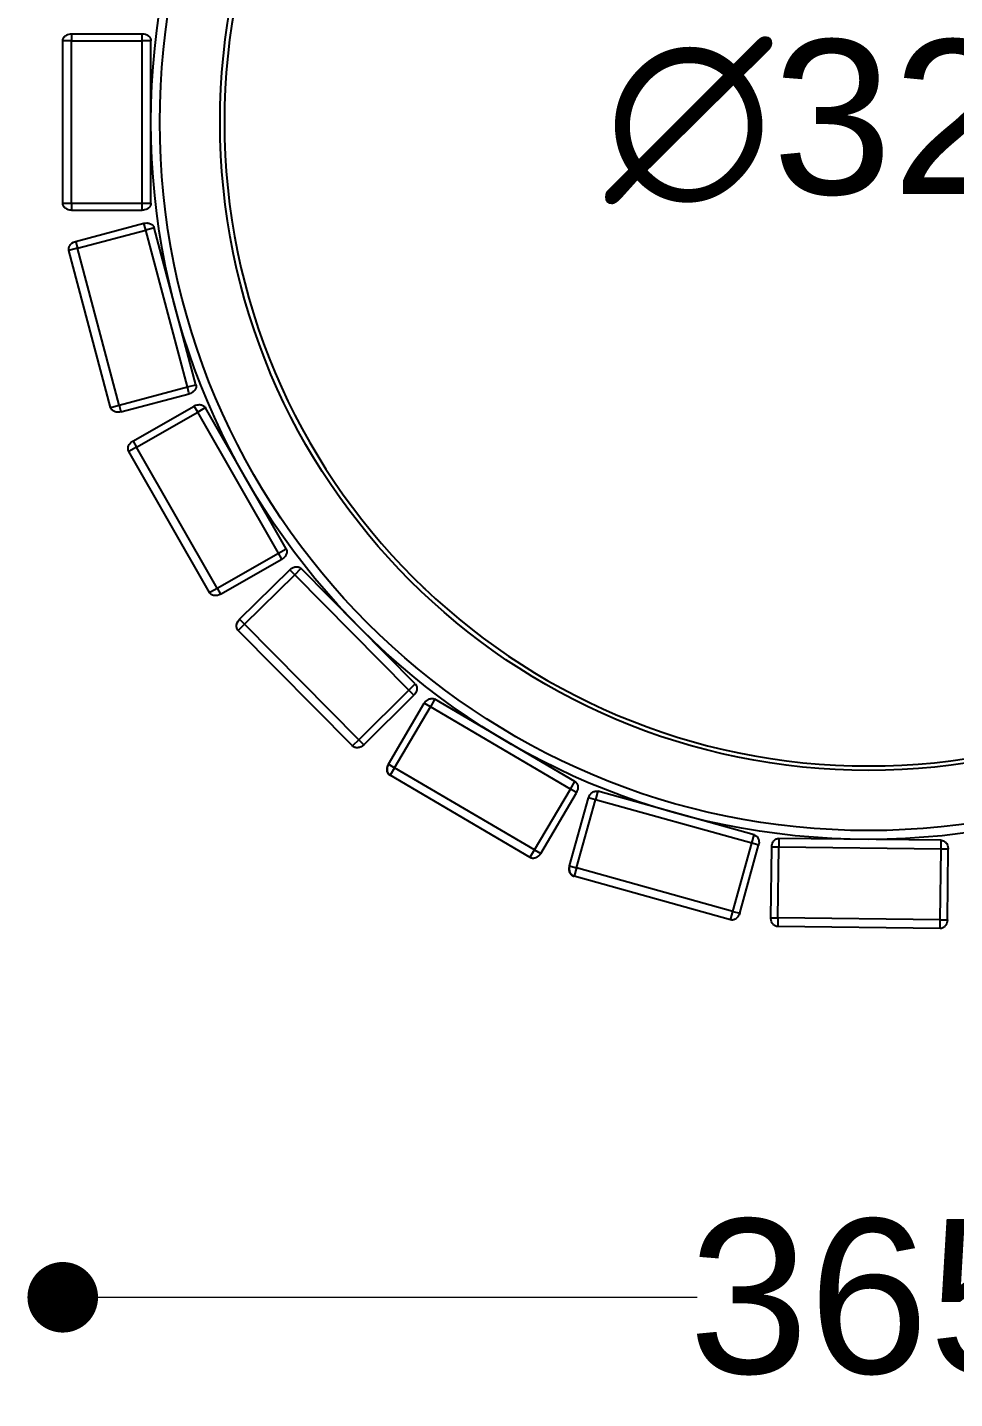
# Model space of a CAD drawing. Header units: millimetres. Extents: x 11868 to 14334, y 16216 to 19238.
# Drawn here: x 12277.3 to 12487.4, y 17798.6 to 18109.5 of the extents above; entities that cross this region are included whole.
import ezdxf

# ---------------------------------------------------------------- set-up
doc = ezdxf.new("R2010")
doc.units = ezdxf.units.MM
doc.header["$LTSCALE"] = 3
doc.styles.get("Standard").update_dxf_attribs({"font": 'arial.ttf'})
doc.dimstyles.new('MATEUSZ', dxfattribs={"dimtxt": 35, "dimasz": 16, "dimexe": 0.18, "dimexo": 0.0625, "dimgap": 0.09, "dimtad": 0, "dimdec": 0, "dimdsep": 46, "dimtxsty": 'Standard', "dimblk": 'DOT', "dimcen": 0.09, "dimse1": 1, "dimse2": 1, "dimadec": 0, "dimazin": 0, "dimtfac": 1, "dimtdec": 0, "dimtofl": 0, "dimtmove": 0, "dimatfit": 3, "dimfxl": 1, "dimtolj": 1, "dimtzin": 0, "dimlwd": 9, "dimlwe": 9, "dimarcsym": 0})

# ---------------------------------------------------------------- blocks, each defined once
blk = doc.blocks.new('_Dot')
at = {"color": 0, "linetype": 'ByBlock', "lineweight": -2}
blk.add_line((-0.5, 0), (-1, 0), dxfattribs=at)
at = {"color": 0, "linetype": 'ByBlock', "const_width": 0.5}
blk.add_lwpolyline([(-0.25, 0, 1), (0.25, 0, 1)], format="xyb", close=True, dxfattribs=at)
blk = doc.blocks.new('*D29')
at = {"color": 0, "lineweight": 9, "transparency": 16777216}
for p, q in [((12301.26, 17821.58), (12429.02, 17821.58)), ((12634.54, 17821.58), (12506.77, 17821.58))]:
    blk.add_line(p, q, dxfattribs=at)
at = {"layer": 'Defpoints', "color": 0, "transparency": 16777216}
for p in [(12285.26, 18106.43), (12650.54, 18106.43), (12650.54, 17821.58)]:
    blk.add_point(p, dxfattribs=at)
at = {"color": 0, "lineweight": 9, "transparency": 16777216, "xscale": 16, "yscale": 16, "zscale": 16, "rotation": 180}
blk.add_blockref('_Dot', (12285.26, 17821.58), dxfattribs=at)
at = {"color": 0, "lineweight": 9, "transparency": 16777216, "xscale": 16, "yscale": 16, "zscale": 16}
blk.add_blockref('_Dot', (12650.54, 17821.58), dxfattribs=at)
at = {"color": 0, "transparency": 16777216, "insert": (12467.9, 17821.58), "char_height": 35, "attachment_point": 5}
blk.add_mtext('\\A1;365', dxfattribs=at)
blk = doc.blocks.new('*D31')
at = {"color": 0, "lineweight": 9, "transparency": 16777216}
blk.add_line((12525.82, 18088.03), (12614.54, 18088.03), dxfattribs=at)
at = {"layer": 'Defpoints', "color": 0, "transparency": 16777216}
for p in [(12305.26, 18088.03), (12630.54, 18088.03)]:
    blk.add_point(p, dxfattribs=at)
at = {"color": 0, "lineweight": 9, "transparency": 16777216, "xscale": 16, "yscale": 16, "zscale": 16}
blk.add_blockref('_Dot', (12630.54, 18088.03), dxfattribs=at)
at = {"color": 0, "transparency": 16777216, "insert": (12467.9, 18088.03), "char_height": 35, "attachment_point": 5}
blk.add_mtext('\\A1;∅325', dxfattribs=at)

msp = doc.modelspace()

# ---------------------------------------------------------------- linework, layer by layer
for p, q in [((12287.26, 18108.03), (12303.26, 18108.03)), ((12285.26, 18069.63), (12285.26, 18106.43)), ((12287.26, 18069.63), (12287.26, 18106.43)), ((12287.26, 18106.43), (12303.26, 18106.43)), ((12303.26, 18069.63), (12303.26, 18106.43)), ((12305.26, 18069.63), (12305.26, 18106.43)), ((12287.26, 18069.63), (12303.26, 18069.63)), ((12287.26, 18068.03), (12303.26, 18068.03)), ((12288.18, 18060.96), (12303.64, 18065.07)), ((12315.44, 18028.47), (12305.99, 18064.03)), ((12288.59, 18059.41), (12304.06, 18063.52)), ((12313.51, 18027.96), (12304.06, 18063.52)), ((12296.11, 18023.33), (12286.66, 18058.9)), ((12298.05, 18023.84), (12288.59, 18059.41)), ((12298.05, 18023.84), (12313.51, 18027.96)), ((12298.46, 18022.3), (12313.92, 18026.41)), ((12301.17, 18015.7), (12315.06, 18023.64)), ((12301.96, 18014.31), (12315.85, 18022.25)), ((12334.12, 17990.31), (12315.85, 18022.25)), ((12335.86, 17991.3), (12317.59, 18023.25)), ((12320.23, 17982.37), (12301.96, 18014.31)), ((12318.5, 17981.37), (12300.23, 18013.32)), ((12320.23, 17982.37), (12334.12, 17990.31)), ((12321.03, 17980.98), (12334.92, 17988.92)), ((12325.34, 17975.29), (12336.73, 17986.54)), ((12365.14, 17960.63), (12339.27, 17986.81)), ((12326.47, 17974.16), (12337.85, 17985.4)), ((12363.71, 17959.23), (12337.85, 17985.4)), ((12352.33, 17947.98), (12326.47, 17974.16)), ((12350.91, 17946.57), (12325.05, 17972.75)), ((12352.33, 17947.98), (12363.71, 17959.23)), ((12353.46, 17946.84), (12364.84, 17958.09)), ((12359.09, 17942.46), (12367.2, 17956.25)), ((12360.47, 17941.65), (12368.58, 17955.44)), ((12400.3, 17936.78), (12368.58, 17955.44)), ((12401.31, 17938.51), (12369.59, 17957.16)), ((12391.18, 17921.27), (12359.45, 17939.92)), ((12392.19, 17922.99), (12360.47, 17941.65)), ((12392.19, 17922.99), (12400.3, 17936.78)), ((12393.57, 17922.18), (12401.68, 17935.97)), ((12400.14, 17919.39), (12404.43, 17934.8)), ((12401.68, 17918.96), (12405.97, 17934.38)), ((12441.42, 17924.5), (12405.97, 17934.38)), ((12441.96, 17926.42), (12406.51, 17936.3)), ((12437.13, 17909.08), (12441.42, 17924.5)), ((12438.67, 17908.65), (12442.96, 17924.07)), ((12484.34, 17925.18), (12447.55, 17925.62)), ((12445.73, 17907.64), (12445.92, 17923.64)), ((12447.33, 17907.63), (12447.52, 17923.62)), ((12484.32, 17923.18), (12447.52, 17923.62)), ((12484.13, 17907.18), (12484.32, 17923.18)), ((12485.73, 17907.16), (12485.92, 17923.16)), ((12437.13, 17909.08), (12401.68, 17918.96)), ((12436.59, 17907.16), (12401.14, 17917.04)), ((12484.1, 17905.18), (12447.31, 17905.63)), ((12484.13, 17907.18), (12447.33, 17907.63))]:
    msp.add_line(p, q)
for points in [[(12285.26, 18106.43, 0), (12285.26, 18106.58, 0), (12285.29, 18106.72, 0), (12285.33, 18106.87, 0), (12285.4, 18107.02, 0), (12285.48, 18107.17, 0), (12285.58, 18107.31, 0), (12285.7, 18107.44, 0), (12285.84, 18107.56, 0), (12286, 18107.67, 0), (12286.16, 18107.77, 0), (12286.34, 18107.85, 0), (12286.71, 18107.97, 0), (12286.99, 18108.02, 0), (12287.26, 18108.03, 0)], [(12287.26, 18108.03, 0), (12287.26, 18108.03, 0), (12287.26, 18108.03, 0), (12287.26, 18108.03, 0), (12287.26, 18108.03, 0), (12287.26, 18108.03, 0), (12287.26, 18108.03, 0), (12287.26, 18108.03, 0), (12287.26, 18108.03, 0), (12287.26, 18108.03, 0), (12287.26, 18108.03, 0), (12287.26, 18108.03, 0), (12287.26, 18108.03, 0), (12287.26, 18108.03, 0), (12287.26, 18108.02, 0), (12287.26, 18107.98, 0), (12287.26, 18107.83, 0), (12287.26, 18106.43, 0)], [(12303.26, 18106.43, 0), (12303.26, 18108.03, 0)], [(12303.26, 18108.03, 0), (12303.62, 18108, 0), (12303.99, 18107.92, 0), (12304.18, 18107.85, 0), (12304.35, 18107.77, 0), (12304.52, 18107.67, 0), (12304.67, 18107.56, 0), (12304.81, 18107.44, 0), (12304.93, 18107.31, 0), (12305.03, 18107.17, 0), (12305.12, 18107.02, 0), (12305.18, 18106.87, 0), (12305.22, 18106.72, 0), (12305.25, 18106.58, 0), (12305.26, 18106.43, 0)], [(12287.26, 18106.43, 0), (12285.26, 18106.43, 0)], [(12305.26, 18106.43, 0), (12305.26, 18106.43, 0), (12305.26, 18106.43, 0), (12305.26, 18106.43, 0), (12305.26, 18106.43, 0), (12305.26, 18106.43, 0), (12305.26, 18106.43, 0), (12305.26, 18106.43, 0), (12305.26, 18106.43, 0), (12305.26, 18106.43, 0), (12305.26, 18106.43, 0), (12305.26, 18106.43, 0), (12305.25, 18106.43, 0), (12305.24, 18106.43, 0), (12305.2, 18106.43, 0), (12305.01, 18106.43, 0), (12303.26, 18106.43, 0)], [(12287.26, 18068.03, 0), (12286.89, 18068.06, 0), (12286.52, 18068.14, 0), (12286.34, 18068.21, 0), (12286.16, 18068.29, 0), (12286, 18068.39, 0), (12285.84, 18068.5, 0), (12285.7, 18068.62, 0), (12285.58, 18068.76, 0), (12285.48, 18068.9, 0), (12285.4, 18069.04, 0), (12285.33, 18069.19, 0), (12285.29, 18069.34, 0), (12285.26, 18069.49, 0), (12285.26, 18069.63, 0)], [(12285.26, 18069.63, 0), (12285.26, 18069.63, 0), (12285.26, 18069.63, 0), (12285.26, 18069.63, 0), (12285.26, 18069.63, 0), (12285.26, 18069.63, 0), (12285.26, 18069.63, 0), (12285.26, 18069.63, 0), (12285.26, 18069.63, 0), (12285.26, 18069.63, 0), (12285.26, 18069.63, 0), (12285.26, 18069.63, 0), (12285.26, 18069.63, 0), (12285.26, 18069.63, 0), (12285.27, 18069.63, 0), (12285.32, 18069.63, 0), (12285.5, 18069.63, 0), (12287.26, 18069.63, 0)], [(12287.26, 18069.63, 0), (12287.26, 18068.03, 0)], [(12303.26, 18068.03, 0), (12303.26, 18068.03, 0), (12303.26, 18068.03, 0), (12303.26, 18068.03, 0), (12303.26, 18068.03, 0), (12303.26, 18068.03, 0), (12303.26, 18068.03, 0), (12303.26, 18068.03, 0), (12303.26, 18068.03, 0), (12303.26, 18068.03, 0), (12303.26, 18068.03, 0), (12303.26, 18068.03, 0), (12303.26, 18068.03, 0), (12303.26, 18068.03, 0), (12303.26, 18068.04, 0), (12303.26, 18068.08, 0), (12303.26, 18068.23, 0), (12303.26, 18069.63, 0)], [(12303.26, 18069.63, 0), (12305.26, 18069.63, 0)], [(12305.26, 18069.63, 0), (12305.25, 18069.49, 0), (12305.22, 18069.34, 0), (12305.18, 18069.19, 0), (12305.12, 18069.04, 0), (12305.03, 18068.9, 0), (12304.93, 18068.76, 0), (12304.81, 18068.62, 0), (12304.67, 18068.5, 0), (12304.52, 18068.39, 0), (12304.35, 18068.29, 0), (12304.18, 18068.21, 0), (12303.81, 18068.09, 0), (12303.53, 18068.05, 0), (12303.26, 18068.03, 0)], [(12303.64, 18065.07, 0), (12304, 18065.13, 0), (12304.38, 18065.15, 0), (12304.58, 18065.13, 0), (12304.77, 18065.1, 0), (12304.95, 18065.04, 0), (12305.13, 18064.98, 0), (12305.3, 18064.89, 0), (12305.45, 18064.8, 0), (12305.58, 18064.69, 0), (12305.7, 18064.57, 0), (12305.8, 18064.44, 0), (12305.88, 18064.31, 0), (12305.94, 18064.17, 0), (12305.99, 18064.03, 0)], [(12304.06, 18063.52, 0), (12303.64, 18065.07, 0)], [(12305.99, 18064.03, 0), (12305.99, 18064.03, 0), (12305.99, 18064.03, 0), (12305.99, 18064.03, 0), (12305.99, 18064.03, 0), (12305.99, 18064.03, 0), (12305.99, 18064.03, 0), (12305.99, 18064.03, 0), (12305.99, 18064.03, 0), (12305.99, 18064.03, 0), (12305.99, 18064.03, 0), (12305.99, 18064.03, 0), (12305.98, 18064.03, 0), (12305.97, 18064.03, 0), (12305.93, 18064.02, 0), (12305.75, 18063.97, 0), (12304.06, 18063.52, 0)], [(12286.66, 18058.9, 0), (12286.63, 18059.04, 0), (12286.62, 18059.19, 0), (12286.62, 18059.34, 0), (12286.64, 18059.5, 0), (12286.69, 18059.66, 0), (12286.75, 18059.83, 0), (12286.83, 18059.99, 0), (12286.93, 18060.14, 0), (12287.05, 18060.29, 0), (12287.19, 18060.42, 0), (12287.34, 18060.55, 0), (12287.67, 18060.76, 0), (12287.92, 18060.87, 0), (12288.18, 18060.96, 0)], [(12288.18, 18060.96, 0), (12288.18, 18060.96, 0), (12288.18, 18060.96, 0), (12288.18, 18060.96, 0), (12288.18, 18060.96, 0), (12288.18, 18060.96, 0), (12288.18, 18060.96, 0), (12288.18, 18060.96, 0), (12288.18, 18060.96, 0), (12288.18, 18060.96, 0), (12288.18, 18060.96, 0), (12288.18, 18060.96, 0), (12288.18, 18060.96, 0), (12288.18, 18060.95, 0), (12288.18, 18060.95, 0), (12288.19, 18060.91, 0), (12288.23, 18060.77, 0), (12288.59, 18059.41, 0)], [(12288.59, 18059.41, 0), (12286.66, 18058.9, 0)], [(12313.51, 18027.96, 0), (12315.44, 18028.47, 0)], [(12313.92, 18026.41, 0), (12313.92, 18026.41, 0), (12313.92, 18026.41, 0), (12313.92, 18026.41, 0), (12313.92, 18026.41, 0), (12313.92, 18026.41, 0), (12313.92, 18026.41, 0), (12313.92, 18026.41, 0), (12313.92, 18026.41, 0), (12313.92, 18026.41, 0), (12313.92, 18026.41, 0), (12313.92, 18026.41, 0), (12313.92, 18026.41, 0), (12313.92, 18026.41, 0), (12313.92, 18026.42, 0), (12313.91, 18026.45, 0), (12313.87, 18026.6, 0), (12313.51, 18027.96, 0)], [(12315.44, 18028.47, 0), (12315.47, 18028.33, 0), (12315.48, 18028.18, 0), (12315.48, 18028.02, 0), (12315.46, 18027.86, 0), (12315.41, 18027.7, 0), (12315.35, 18027.54, 0), (12315.27, 18027.38, 0), (12315.17, 18027.22, 0), (12315.05, 18027.08, 0), (12314.91, 18026.94, 0), (12314.76, 18026.82, 0), (12314.44, 18026.61, 0), (12314.18, 18026.49, 0), (12313.92, 18026.41, 0)], [(12296.11, 18023.33, 0), (12296.11, 18023.33, 0), (12296.11, 18023.33, 0), (12296.11, 18023.33, 0), (12296.11, 18023.33, 0), (12296.11, 18023.33, 0), (12296.11, 18023.33, 0), (12296.11, 18023.33, 0), (12296.11, 18023.33, 0), (12296.11, 18023.33, 0), (12296.11, 18023.33, 0), (12296.11, 18023.33, 0), (12296.11, 18023.33, 0), (12296.12, 18023.33, 0), (12296.13, 18023.33, 0), (12296.17, 18023.35, 0), (12296.35, 18023.39, 0), (12298.05, 18023.84, 0)], [(12298.05, 18023.84, 0), (12298.46, 18022.3, 0)], [(12315.06, 18023.64, 0), (12315.38, 18023.8, 0), (12315.75, 18023.91, 0), (12315.94, 18023.94, 0), (12316.14, 18023.96, 0), (12316.33, 18023.96, 0), (12316.52, 18023.94, 0), (12316.7, 18023.9, 0), (12316.87, 18023.85, 0), (12317.03, 18023.77, 0), (12317.17, 18023.69, 0), (12317.3, 18023.59, 0), (12317.41, 18023.48, 0), (12317.51, 18023.37, 0), (12317.59, 18023.25, 0)], [(12315.85, 18022.25, 0), (12315.06, 18023.64, 0)], [(12298.46, 18022.3, 0), (12298.1, 18022.23, 0), (12297.72, 18022.22, 0), (12297.52, 18022.24, 0), (12297.33, 18022.27, 0), (12297.15, 18022.32, 0), (12296.97, 18022.39, 0), (12296.8, 18022.47, 0), (12296.65, 18022.57, 0), (12296.52, 18022.68, 0), (12296.4, 18022.8, 0), (12296.3, 18022.93, 0), (12296.22, 18023.06, 0), (12296.16, 18023.19, 0), (12296.11, 18023.33, 0)], [(12317.59, 18023.25, 0), (12317.59, 18023.25, 0), (12317.59, 18023.25, 0), (12317.59, 18023.25, 0), (12317.59, 18023.25, 0), (12317.59, 18023.25, 0), (12317.59, 18023.25, 0), (12317.59, 18023.25, 0), (12317.59, 18023.25, 0), (12317.59, 18023.25, 0), (12317.59, 18023.25, 0), (12317.59, 18023.25, 0), (12317.59, 18023.25, 0), (12317.58, 18023.25, 0), (12317.57, 18023.24, 0), (12317.54, 18023.22, 0), (12317.37, 18023.12, 0), (12315.85, 18022.25, 0)], [(12300.23, 18013.32, 0), (12300.16, 18013.45, 0), (12300.11, 18013.59, 0), (12300.07, 18013.74, 0), (12300.06, 18013.9, 0), (12300.05, 18014.07, 0), (12300.07, 18014.24, 0), (12300.11, 18014.41, 0), (12300.17, 18014.59, 0), (12300.25, 18014.76, 0), (12300.35, 18014.93, 0), (12300.46, 18015.09, 0), (12300.72, 18015.37, 0), (12300.94, 18015.55, 0), (12301.17, 18015.7, 0)], [(12301.96, 18014.31, 0), (12300.23, 18013.32, 0)], [(12301.17, 18015.7, 0), (12301.17, 18015.7, 0), (12301.17, 18015.7, 0), (12301.17, 18015.7, 0), (12301.17, 18015.7, 0), (12301.17, 18015.7, 0), (12301.17, 18015.7, 0), (12301.17, 18015.7, 0), (12301.17, 18015.7, 0), (12301.17, 18015.7, 0), (12301.17, 18015.7, 0), (12301.17, 18015.7, 0), (12301.17, 18015.7, 0), (12301.17, 18015.7, 0), (12301.17, 18015.69, 0), (12301.19, 18015.66, 0), (12301.27, 18015.53, 0), (12301.96, 18014.31, 0)], [(12334.12, 17990.31, 0), (12335.86, 17991.3, 0)], [(12334.92, 17988.92, 0), (12334.92, 17988.92, 0), (12334.92, 17988.92, 0), (12334.92, 17988.92, 0), (12334.92, 17988.92, 0), (12334.92, 17988.92, 0), (12334.92, 17988.92, 0), (12334.92, 17988.92, 0), (12334.92, 17988.92, 0), (12334.92, 17988.92, 0), (12334.92, 17988.92, 0), (12334.92, 17988.92, 0), (12334.92, 17988.92, 0), (12334.92, 17988.92, 0), (12334.91, 17988.93, 0), (12334.89, 17988.96, 0), (12334.82, 17989.09, 0), (12334.12, 17990.31, 0)], [(12335.86, 17991.3, 0), (12335.92, 17991.18, 0), (12335.97, 17991.03, 0), (12336.01, 17990.88, 0), (12336.03, 17990.72, 0), (12336.03, 17990.56, 0), (12336.01, 17990.38, 0), (12335.97, 17990.21, 0), (12335.91, 17990.03, 0), (12335.83, 17989.86, 0), (12335.74, 17989.69, 0), (12335.63, 17989.53, 0), (12335.36, 17989.25, 0), (12335.15, 17989.07, 0), (12334.92, 17988.92, 0)], [(12336.73, 17986.54, 0), (12337, 17986.78, 0), (12337.33, 17986.98, 0), (12337.5, 17987.06, 0), (12337.69, 17987.12, 0), (12337.87, 17987.17, 0), (12338.06, 17987.2, 0), (12338.25, 17987.21, 0), (12338.43, 17987.2, 0), (12338.6, 17987.17, 0), (12338.76, 17987.13, 0), (12338.91, 17987.07, 0), (12339.04, 17986.99, 0), (12339.17, 17986.9, 0), (12339.27, 17986.81, 0)], [(12337.85, 17985.4, 0), (12336.73, 17986.54, 0)], [(12339.27, 17986.81, 0), (12339.27, 17986.81, 0), (12339.27, 17986.81, 0), (12339.27, 17986.81, 0), (12339.27, 17986.81, 0), (12339.27, 17986.81, 0), (12339.27, 17986.81, 0), (12339.27, 17986.81, 0), (12339.27, 17986.81, 0), (12339.27, 17986.81, 0), (12339.27, 17986.81, 0), (12339.27, 17986.81, 0), (12339.27, 17986.81, 0), (12339.27, 17986.81, 0), (12339.26, 17986.8, 0), (12339.23, 17986.77, 0), (12339.1, 17986.63, 0), (12337.85, 17985.4, 0)], [(12318.5, 17981.37, 0), (12318.5, 17981.37, 0), (12318.5, 17981.37, 0), (12318.5, 17981.37, 0), (12318.5, 17981.37, 0), (12318.5, 17981.37, 0), (12318.5, 17981.37, 0), (12318.5, 17981.37, 0), (12318.5, 17981.37, 0), (12318.5, 17981.37, 0), (12318.5, 17981.37, 0), (12318.5, 17981.37, 0), (12318.5, 17981.37, 0), (12318.5, 17981.37, 0), (12318.51, 17981.38, 0), (12318.55, 17981.4, 0), (12318.71, 17981.5, 0), (12320.23, 17982.37, 0)], [(12321.03, 17980.98, 0), (12320.7, 17980.82, 0), (12320.33, 17980.71, 0), (12320.14, 17980.68, 0), (12319.95, 17980.66, 0), (12319.76, 17980.66, 0), (12319.57, 17980.68, 0), (12319.39, 17980.72, 0), (12319.22, 17980.78, 0), (12319.06, 17980.85, 0), (12318.91, 17980.93, 0), (12318.78, 17981.03, 0), (12318.67, 17981.14, 0), (12318.58, 17981.25, 0), (12318.5, 17981.37, 0)], [(12320.23, 17982.37, 0), (12321.03, 17980.98, 0)], [(12366.97, 17982.53, 0), (12367.29, 17982.23, 0)], [(12325.05, 17972.75, 0), (12324.95, 17972.86, 0), (12324.87, 17972.98, 0), (12324.79, 17973.12, 0), (12324.73, 17973.27, 0), (12324.69, 17973.43, 0), (12324.66, 17973.6, 0), (12324.66, 17973.78, 0), (12324.67, 17973.97, 0), (12324.7, 17974.15, 0), (12324.75, 17974.34, 0), (12324.82, 17974.52, 0), (12325, 17974.86, 0), (12325.16, 17975.09, 0), (12325.34, 17975.29, 0)], [(12326.47, 17974.16, 0), (12325.05, 17972.75, 0)], [(12325.34, 17975.29, 0), (12325.34, 17975.29, 0), (12325.34, 17975.29, 0), (12325.34, 17975.29, 0), (12325.34, 17975.29, 0), (12325.34, 17975.29, 0), (12325.34, 17975.29, 0), (12325.34, 17975.29, 0), (12325.34, 17975.29, 0), (12325.34, 17975.29, 0), (12325.34, 17975.29, 0), (12325.34, 17975.29, 0), (12325.34, 17975.29, 0), (12325.35, 17975.29, 0), (12325.35, 17975.29, 0), (12325.38, 17975.26, 0), (12325.48, 17975.15, 0), (12326.47, 17974.16, 0)], [(12363.71, 17959.23, 0), (12365.14, 17960.63, 0)], [(12364.84, 17958.09, 0), (12364.84, 17958.09, 0), (12364.84, 17958.09, 0), (12364.84, 17958.09, 0), (12364.84, 17958.09, 0), (12364.84, 17958.09, 0), (12364.84, 17958.09, 0), (12364.84, 17958.09, 0), (12364.84, 17958.09, 0), (12364.84, 17958.09, 0), (12364.84, 17958.09, 0), (12364.84, 17958.09, 0), (12364.84, 17958.09, 0), (12364.84, 17958.09, 0), (12364.83, 17958.1, 0), (12364.81, 17958.12, 0), (12364.7, 17958.23, 0), (12363.71, 17959.23, 0)], [(12365.14, 17960.63, 0), (12365.23, 17960.52, 0), (12365.32, 17960.4, 0), (12365.39, 17960.26, 0), (12365.45, 17960.11, 0), (12365.5, 17959.95, 0), (12365.52, 17959.78, 0), (12365.53, 17959.6, 0), (12365.52, 17959.41, 0), (12365.48, 17959.23, 0), (12365.43, 17959.04, 0), (12365.37, 17958.86, 0), (12365.19, 17958.52, 0), (12365.02, 17958.29, 0), (12364.84, 17958.09, 0)], [(12367.2, 17956.25, 0), (12367.41, 17956.55, 0), (12367.67, 17956.83, 0), (12367.82, 17956.95, 0), (12367.98, 17957.06, 0), (12368.15, 17957.16, 0), (12368.32, 17957.23, 0), (12368.5, 17957.29, 0), (12368.67, 17957.33, 0), (12368.85, 17957.34, 0), (12369.01, 17957.34, 0), (12369.17, 17957.32, 0), (12369.32, 17957.28, 0), (12369.46, 17957.23, 0), (12369.59, 17957.16, 0)], [(12368.58, 17955.44, 0), (12367.2, 17956.25, 0)], [(12369.59, 17957.16, 0), (12369.59, 17957.16, 0), (12369.59, 17957.16, 0), (12369.59, 17957.16, 0), (12369.59, 17957.16, 0), (12369.59, 17957.16, 0), (12369.59, 17957.16, 0), (12369.59, 17957.16, 0), (12369.59, 17957.16, 0), (12369.59, 17957.16, 0), (12369.59, 17957.16, 0), (12369.59, 17957.16, 0), (12369.59, 17957.16, 0), (12369.58, 17957.15, 0), (12369.56, 17957.11, 0), (12369.47, 17956.95, 0), (12368.58, 17955.44, 0)], [(12350.91, 17946.57, 0), (12350.91, 17946.57, 0), (12350.91, 17946.57, 0), (12350.91, 17946.57, 0), (12350.91, 17946.57, 0), (12350.91, 17946.57, 0), (12350.91, 17946.57, 0), (12350.91, 17946.57, 0), (12350.91, 17946.57, 0), (12350.91, 17946.57, 0), (12350.91, 17946.57, 0), (12350.91, 17946.57, 0), (12350.91, 17946.57, 0), (12350.91, 17946.58, 0), (12350.92, 17946.58, 0), (12350.95, 17946.61, 0), (12351.09, 17946.75, 0), (12352.33, 17947.98, 0)], [(12353.46, 17946.84, 0), (12353.18, 17946.6, 0), (12352.86, 17946.4, 0), (12352.68, 17946.32, 0), (12352.5, 17946.26, 0), (12352.31, 17946.21, 0), (12352.12, 17946.18, 0), (12351.94, 17946.17, 0), (12351.76, 17946.18, 0), (12351.59, 17946.21, 0), (12351.42, 17946.25, 0), (12351.28, 17946.32, 0), (12351.14, 17946.39, 0), (12351.02, 17946.48, 0), (12350.91, 17946.57, 0)], [(12352.33, 17947.98, 0), (12353.46, 17946.84, 0)], [(12359.45, 17939.92, 0), (12359.33, 17940, 0), (12359.22, 17940.1, 0), (12359.11, 17940.21, 0), (12359.02, 17940.34, 0), (12358.93, 17940.49, 0), (12358.86, 17940.65, 0), (12358.81, 17940.82, 0), (12358.78, 17941, 0), (12358.76, 17941.19, 0), (12358.76, 17941.38, 0), (12358.78, 17941.58, 0), (12358.86, 17941.95, 0), (12358.96, 17942.22, 0), (12359.09, 17942.46, 0)], [(12359.09, 17942.46, 0), (12358.93, 17942.13, 0), (12358.81, 17941.77, 0), (12358.78, 17941.58, 0), (12358.76, 17941.38, 0), (12358.76, 17941.19, 0), (12358.78, 17941, 0), (12358.81, 17940.82, 0), (12358.86, 17940.65, 0), (12358.93, 17940.49, 0), (12359.02, 17940.34, 0), (12359.11, 17940.21, 0), (12359.22, 17940.1, 0), (12359.33, 17940, 0), (12359.45, 17939.92, 0)], [(12359.09, 17942.46, 0), (12359.09, 17942.46, 0), (12359.09, 17942.46, 0), (12359.09, 17942.46, 0), (12359.09, 17942.46, 0), (12359.09, 17942.46, 0), (12359.09, 17942.46, 0), (12359.09, 17942.46, 0), (12359.09, 17942.46, 0), (12359.09, 17942.46, 0), (12359.09, 17942.46, 0), (12359.09, 17942.46, 0), (12359.09, 17942.46, 0), (12359.09, 17942.46, 0), (12359.1, 17942.45, 0), (12359.13, 17942.43, 0), (12359.26, 17942.36, 0), (12360.47, 17941.65, 0)], [(12360.47, 17941.65, 0), (12359.45, 17939.92, 0)], [(12400.3, 17936.78, 0), (12401.31, 17938.51, 0)], [(12401.68, 17935.97, 0), (12401.68, 17935.97, 0), (12401.68, 17935.97, 0), (12401.68, 17935.97, 0), (12401.68, 17935.97, 0), (12401.68, 17935.97, 0), (12401.68, 17935.97, 0), (12401.68, 17935.97, 0), (12401.68, 17935.97, 0), (12401.68, 17935.97, 0), (12401.68, 17935.97, 0), (12401.68, 17935.97, 0), (12401.68, 17935.97, 0), (12401.68, 17935.98, 0), (12401.67, 17935.98, 0), (12401.64, 17936, 0), (12401.51, 17936.07, 0), (12400.3, 17936.78, 0)], [(12401.31, 17938.51, 0), (12401.43, 17938.43, 0), (12401.55, 17938.33, 0), (12401.65, 17938.22, 0), (12401.75, 17938.09, 0), (12401.83, 17937.94, 0), (12401.9, 17937.78, 0), (12401.96, 17937.61, 0), (12401.99, 17937.43, 0), (12402.01, 17937.24, 0), (12402.01, 17937.05, 0), (12401.99, 17936.86, 0), (12401.9, 17936.48, 0), (12401.8, 17936.22, 0), (12401.68, 17935.97, 0)], [(12404.43, 17934.8, 0), (12404.55, 17935.15, 0), (12404.74, 17935.48, 0), (12404.85, 17935.64, 0), (12404.98, 17935.79, 0), (12405.11, 17935.92, 0), (12405.26, 17936.04, 0), (12405.42, 17936.14, 0), (12405.58, 17936.22, 0), (12405.74, 17936.28, 0), (12405.9, 17936.32, 0), (12406.06, 17936.35, 0), (12406.22, 17936.35, 0), (12406.37, 17936.33, 0), (12406.51, 17936.3, 0)], [(12405.97, 17934.38, 0), (12404.43, 17934.8, 0)], [(12406.51, 17936.3, 0), (12406.51, 17936.3, 0), (12406.51, 17936.3, 0), (12406.51, 17936.3, 0), (12406.51, 17936.3, 0), (12406.51, 17936.3, 0), (12406.51, 17936.3, 0), (12406.51, 17936.3, 0), (12406.51, 17936.3, 0), (12406.51, 17936.3, 0), (12406.51, 17936.3, 0), (12406.51, 17936.3, 0), (12406.51, 17936.3, 0), (12406.51, 17936.29, 0), (12406.49, 17936.25, 0), (12406.44, 17936.06, 0), (12405.97, 17934.38, 0)], [(12441.42, 17924.5, 0), (12441.96, 17926.42, 0)], [(12442.96, 17924.07, 0), (12442.96, 17924.07, 0), (12442.96, 17924.07, 0), (12442.96, 17924.07, 0), (12442.96, 17924.07, 0), (12442.96, 17924.07, 0), (12442.96, 17924.07, 0), (12442.96, 17924.07, 0), (12442.96, 17924.07, 0), (12442.96, 17924.07, 0), (12442.96, 17924.07, 0), (12442.96, 17924.07, 0), (12442.96, 17924.07, 0), (12442.96, 17924.07, 0), (12442.95, 17924.07, 0), (12442.92, 17924.08, 0), (12442.77, 17924.12, 0), (12441.42, 17924.5, 0)], [(12441.96, 17926.42, 0), (12442.09, 17926.38, 0), (12442.23, 17926.31, 0), (12442.36, 17926.23, 0), (12442.49, 17926.13, 0), (12442.61, 17926.01, 0), (12442.71, 17925.87, 0), (12442.81, 17925.72, 0), (12442.89, 17925.55, 0), (12442.96, 17925.38, 0), (12443.01, 17925.19, 0), (12443.04, 17925, 0), (12443.05, 17924.61, 0), (12443.02, 17924.33, 0), (12442.96, 17924.07, 0)], [(12445.92, 17923.64, 0), (12445.95, 17924.01, 0), (12446.04, 17924.38, 0), (12446.11, 17924.56, 0), (12446.2, 17924.73, 0), (12446.3, 17924.9, 0), (12446.41, 17925.05, 0), (12446.53, 17925.19, 0), (12446.67, 17925.31, 0), (12446.81, 17925.41, 0), (12446.96, 17925.49, 0), (12447.11, 17925.55, 0), (12447.26, 17925.59, 0), (12447.4, 17925.62, 0), (12447.55, 17925.62, 0)], [(12447.55, 17925.62, 0), (12447.55, 17925.62, 0), (12447.55, 17925.62, 0), (12447.55, 17925.62, 0), (12447.55, 17925.62, 0), (12447.55, 17925.62, 0), (12447.55, 17925.62, 0), (12447.55, 17925.62, 0), (12447.55, 17925.62, 0), (12447.55, 17925.62, 0), (12447.55, 17925.62, 0), (12447.55, 17925.62, 0), (12447.55, 17925.62, 0), (12447.55, 17925.62, 0), (12447.55, 17925.61, 0), (12447.55, 17925.57, 0), (12447.54, 17925.38, 0), (12447.52, 17923.62, 0)], [(12484.32, 17923.18, 0), (12484.34, 17925.18, 0)], [(12484.34, 17925.18, 0), (12484.49, 17925.17, 0), (12484.63, 17925.15, 0), (12484.78, 17925.1, 0), (12484.93, 17925.03, 0), (12485.08, 17924.95, 0), (12485.22, 17924.85, 0), (12485.35, 17924.72, 0), (12485.47, 17924.58, 0), (12485.58, 17924.43, 0), (12485.67, 17924.26, 0), (12485.75, 17924.08, 0), (12485.86, 17923.71, 0), (12485.91, 17923.43, 0), (12485.92, 17923.16, 0)], [(12391.18, 17921.27, 0), (12391.18, 17921.27, 0), (12391.18, 17921.27, 0), (12391.18, 17921.27, 0), (12391.18, 17921.27, 0), (12391.18, 17921.27, 0), (12391.18, 17921.27, 0), (12391.18, 17921.27, 0), (12391.18, 17921.27, 0), (12391.18, 17921.27, 0), (12391.18, 17921.27, 0), (12391.18, 17921.27, 0), (12391.18, 17921.27, 0), (12391.18, 17921.27, 0), (12391.18, 17921.28, 0), (12391.2, 17921.32, 0), (12391.3, 17921.48, 0), (12392.19, 17922.99, 0)], [(12393.57, 17922.18, 0), (12393.36, 17921.88, 0), (12393.1, 17921.6, 0), (12392.95, 17921.48, 0), (12392.79, 17921.37, 0), (12392.62, 17921.28, 0), (12392.45, 17921.2, 0), (12392.27, 17921.14, 0), (12392.1, 17921.11, 0), (12391.92, 17921.09, 0), (12391.75, 17921.09, 0), (12391.59, 17921.11, 0), (12391.44, 17921.15, 0), (12391.3, 17921.2, 0), (12391.18, 17921.27, 0)], [(12392.19, 17922.99, 0), (12393.57, 17922.18, 0)], [(12447.52, 17923.62, 0), (12445.92, 17923.64, 0)], [(12485.92, 17923.16, 0), (12485.92, 17923.16, 0), (12485.92, 17923.16, 0), (12485.92, 17923.16, 0), (12485.92, 17923.16, 0), (12485.92, 17923.16, 0), (12485.92, 17923.16, 0), (12485.92, 17923.16, 0), (12485.92, 17923.16, 0), (12485.92, 17923.16, 0), (12485.92, 17923.16, 0), (12485.92, 17923.16, 0), (12485.92, 17923.16, 0), (12485.92, 17923.16, 0), (12485.91, 17923.16, 0), (12485.87, 17923.16, 0), (12485.72, 17923.17, 0), (12484.32, 17923.18, 0)], [(12401.14, 17917.04, 0), (12401, 17917.08, 0), (12400.87, 17917.15, 0), (12400.74, 17917.23, 0), (12400.61, 17917.33, 0), (12400.49, 17917.45, 0), (12400.38, 17917.58, 0), (12400.29, 17917.74, 0), (12400.21, 17917.9, 0), (12400.14, 17918.08, 0), (12400.09, 17918.27, 0), (12400.06, 17918.46, 0), (12400.05, 17918.85, 0), (12400.08, 17919.13, 0), (12400.14, 17919.39, 0)], [(12400.14, 17919.39, 0), (12400.06, 17919.03, 0), (12400.05, 17918.65, 0), (12400.06, 17918.46, 0), (12400.09, 17918.27, 0), (12400.14, 17918.08, 0), (12400.21, 17917.9, 0), (12400.29, 17917.74, 0), (12400.38, 17917.58, 0), (12400.49, 17917.45, 0), (12400.61, 17917.33, 0), (12400.74, 17917.23, 0), (12400.87, 17917.15, 0), (12401, 17917.08, 0), (12401.14, 17917.04, 0)], [(12400.14, 17919.39, 0), (12400.14, 17919.39, 0), (12400.14, 17919.39, 0), (12400.14, 17919.39, 0), (12400.14, 17919.39, 0), (12400.14, 17919.39, 0), (12400.14, 17919.39, 0), (12400.14, 17919.39, 0), (12400.14, 17919.39, 0), (12400.14, 17919.39, 0), (12400.14, 17919.39, 0), (12400.14, 17919.39, 0), (12400.14, 17919.39, 0), (12400.14, 17919.39, 0), (12400.15, 17919.39, 0), (12400.18, 17919.38, 0), (12400.33, 17919.34, 0), (12401.68, 17918.96, 0)], [(12401.68, 17918.96, 0), (12401.14, 17917.04, 0)], [(12436.59, 17907.16, 0), (12436.59, 17907.16, 0), (12436.59, 17907.16, 0), (12436.59, 17907.16, 0), (12436.59, 17907.16, 0), (12436.59, 17907.16, 0), (12436.59, 17907.16, 0), (12436.59, 17907.16, 0), (12436.59, 17907.16, 0), (12436.59, 17907.16, 0), (12436.59, 17907.16, 0), (12436.59, 17907.16, 0), (12436.59, 17907.16, 0), (12436.59, 17907.16, 0), (12436.59, 17907.17, 0), (12436.6, 17907.21, 0), (12436.66, 17907.39, 0), (12437.13, 17909.08, 0)], [(12438.67, 17908.65, 0), (12438.54, 17908.31, 0), (12438.36, 17907.97, 0), (12438.25, 17907.82, 0), (12438.12, 17907.67, 0), (12437.98, 17907.54, 0), (12437.84, 17907.42, 0), (12437.68, 17907.32, 0), (12437.52, 17907.24, 0), (12437.36, 17907.17, 0), (12437.19, 17907.13, 0), (12437.03, 17907.11, 0), (12436.88, 17907.11, 0), (12436.73, 17907.13, 0), (12436.59, 17907.16, 0)], [(12437.13, 17909.08, 0), (12438.67, 17908.65, 0)], [(12447.31, 17905.63, 0), (12447.16, 17905.64, 0), (12447.02, 17905.66, 0), (12446.87, 17905.71, 0), (12446.72, 17905.77, 0), (12446.57, 17905.86, 0), (12446.44, 17905.96, 0), (12446.3, 17906.08, 0), (12446.18, 17906.22, 0), (12446.07, 17906.38, 0), (12445.98, 17906.55, 0), (12445.9, 17906.72, 0), (12445.79, 17907.09, 0), (12445.74, 17907.37, 0), (12445.73, 17907.64, 0)], [(12445.73, 17907.64, 0), (12445.73, 17907.64, 0), (12445.73, 17907.64, 0), (12445.73, 17907.64, 0), (12445.73, 17907.64, 0), (12445.73, 17907.64, 0), (12445.73, 17907.64, 0), (12445.73, 17907.64, 0), (12445.73, 17907.64, 0), (12445.73, 17907.64, 0), (12445.73, 17907.64, 0), (12445.73, 17907.64, 0), (12445.73, 17907.64, 0), (12445.73, 17907.64, 0), (12445.74, 17907.64, 0), (12445.78, 17907.64, 0), (12445.93, 17907.64, 0), (12447.33, 17907.63, 0)], [(12447.33, 17907.63, 0), (12447.31, 17905.63, 0)], [(12484.1, 17905.18, 0), (12484.1, 17905.18, 0), (12484.1, 17905.18, 0), (12484.1, 17905.18, 0), (12484.1, 17905.18, 0), (12484.1, 17905.18, 0), (12484.1, 17905.18, 0), (12484.1, 17905.18, 0), (12484.1, 17905.18, 0), (12484.1, 17905.18, 0), (12484.1, 17905.18, 0), (12484.1, 17905.18, 0), (12484.1, 17905.18, 0), (12484.1, 17905.19, 0), (12484.1, 17905.2, 0), (12484.1, 17905.24, 0), (12484.11, 17905.43, 0), (12484.13, 17907.18, 0)], [(12485.73, 17907.16, 0), (12485.7, 17906.8, 0), (12485.61, 17906.43, 0), (12485.54, 17906.25, 0), (12485.45, 17906.07, 0), (12485.36, 17905.91, 0), (12485.24, 17905.76, 0), (12485.12, 17905.62, 0), (12484.98, 17905.5, 0), (12484.84, 17905.4, 0), (12484.69, 17905.32, 0), (12484.55, 17905.26, 0), (12484.4, 17905.21, 0), (12484.25, 17905.19, 0), (12484.1, 17905.18, 0)], [(12484.13, 17907.18, 0), (12485.73, 17907.16, 0)]]:
    msp.add_polyline3d(points)
for radius in [162.64, 160.64, 147]:
    msp.add_circle((12467.9, 18088.03), radius)
for start, end in [(0, 180), (180, 0)]:
    msp.add_arc((12467.9, 18088.03), 146, start, end)

# ---------------------------------------------------------------- dimensions: what is measured, and where the dimension line sits
dim = msp.add_diameter_dim_2p(p1=(12305.26, 18088.03), p2=(12630.54, 18088.03), dimstyle='MATEUSZ')
dim.commit()
dim.dimension.update_dxf_attribs({"geometry": '*D31', "text_midpoint": (12467.9, 18088.03), "dimtype": 163})
dim = msp.add_linear_dim(base=(12650.54, 17821.58), p1=(12285.26, 18106.43), p2=(12650.54, 18106.43), dimstyle='MATEUSZ')
dim.commit()
dim.dimension.update_dxf_attribs({"geometry": '*D29', "text_midpoint": (12467.9, 17821.58), "dimtype": 160})

doc.saveas('drawing.dxf')
